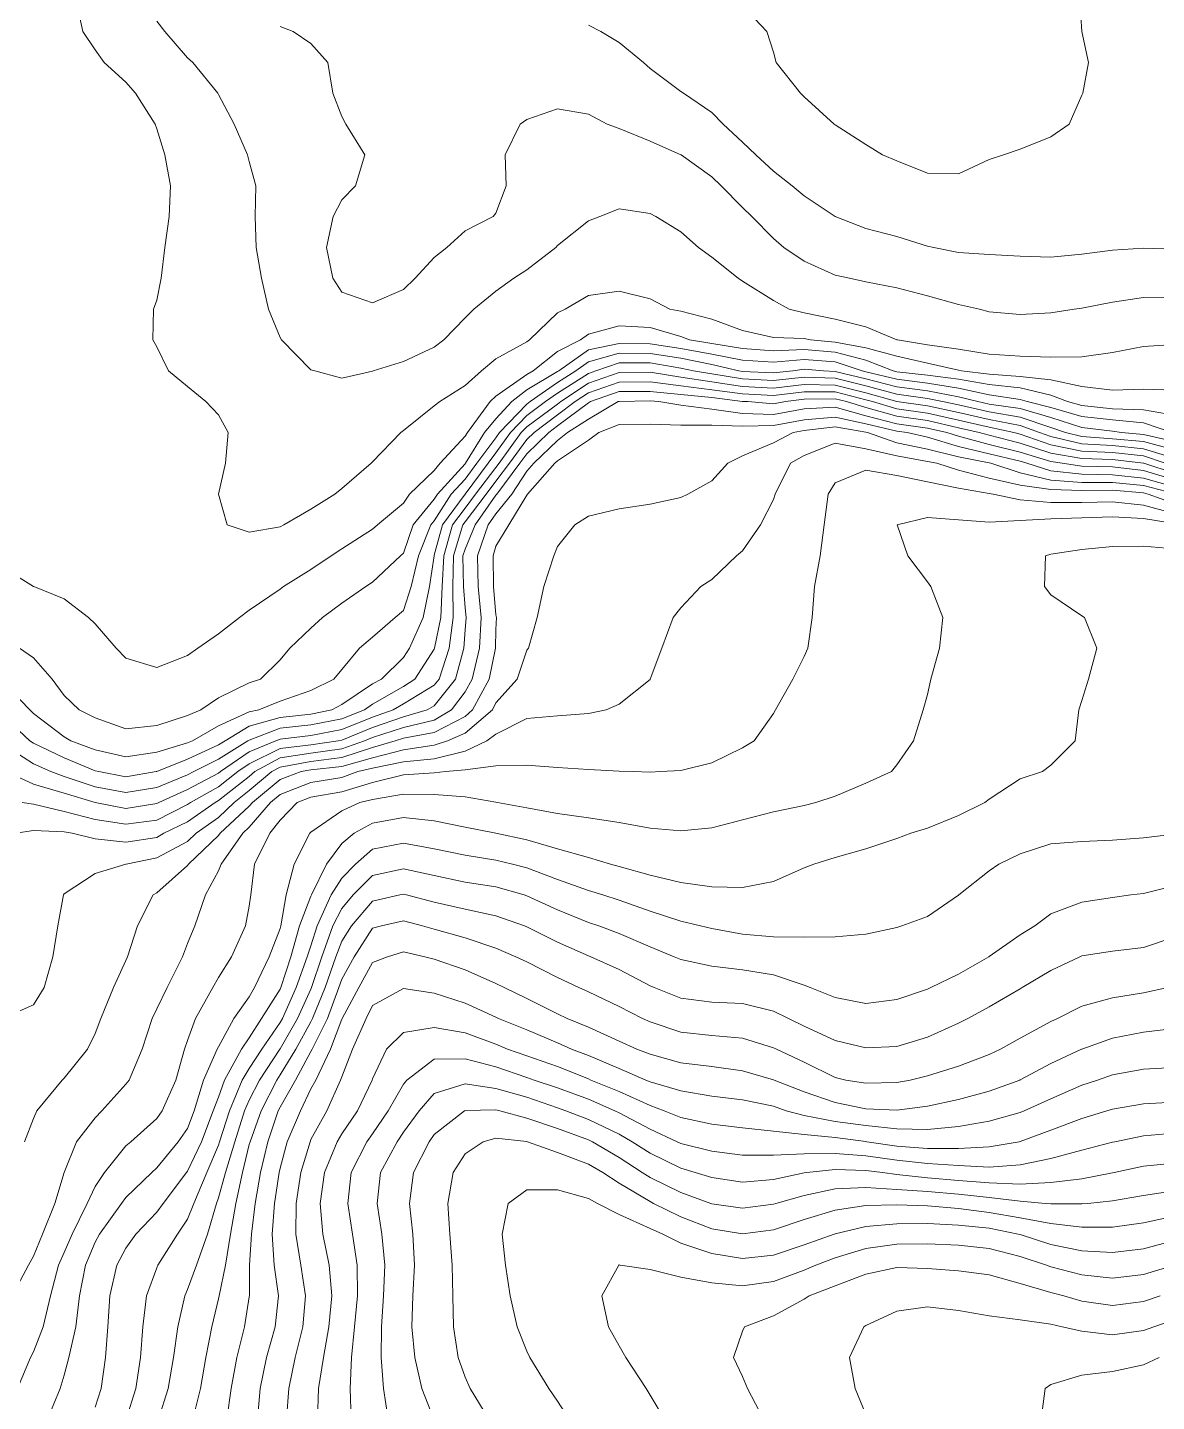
# Model space of a CAD drawing. Header units: centimetres. Extents: x 0 to 642158, y -847 to 649707.
# Drawn here: x 617026.15 to 617044.46, y 620662.04 to 620684.32 of the extents above; entities that cross this region are included whole.
import ezdxf

# ---------------------------------------------------------------- set-up
doc = ezdxf.new("R2010")
doc.units = ezdxf.units.CM
doc.header["$MEASUREMENT"] = 0
doc.layers.add('WAL_topographie 0.5', color=253, linetype='Continuous', lineweight=20)

msp = doc.modelspace()

# ---------------------------------------------------------------- linework, layer by layer
at = {"layer": 'WAL_topographie 0.5'}
for points in [[(617026.942, 620684.75), (617027.052, 620684.25), (617027.25, 620683.957), (617027.396, 620683.75), (617027.75, 620683.431), (617027.907, 620683.25), (617028.223, 620682.75), (617028.25, 620682.672), (617028.382, 620682.25), (617028.472, 620681.75), (617028.449, 620681.25), (617028.382, 620680.75), (617028.319, 620680.25), (617028.25, 620679.896), (617028.195, 620679.75), (617028.187, 620679.25), (617028.25, 620679.14), (617028.441, 620678.75), (617028.75, 620678.496), (617029.043, 620678.25), (617029.25, 620678.037), (617029.407, 620677.75), (617029.367, 620677.25), (617029.253, 620676.75), (617029.392, 620676.25), (617029.75, 620676.133), (617030.25, 620676.218), (617030.313, 620676.25), (617030.75, 620676.504), (617031.139, 620676.75), (617031.25, 620676.841), (617031.725, 620677.25), (617031.75, 620677.274), (617032.208, 620677.75), (617032.25, 620677.783), (617032.75, 620678.183), (617032.838, 620678.25), (617033.25, 620678.512), (617033.515, 620678.75), (617033.75, 620678.943), (617034.25, 620679.22), (617034.297, 620679.25), (617034.75, 620679.688), (617034.873, 620679.75), (617035.25, 620679.97), (617035.75, 620680.043), (617036.25, 620679.916), (617036.568, 620679.75), (617036.75, 620679.716), (617037.25, 620679.589), (617037.75, 620679.406), (617038.25, 620679.29), (617038.75, 620679.274), (617038.851, 620679.25), (617039.25, 620679.213), (617039.75, 620679.123), (617040.25, 620678.986), (617040.75, 620678.873), (617041.25, 620678.763), (617041.3, 620678.75), (617041.75, 620678.694), (617042.25, 620678.66), (617042.75, 620678.602), (617043.25, 620678.494), (617043.75, 620678.434), (617044.25, 620678.45), (617044.75, 620678.434)], [(617037.75, 620684.67), (617038.144, 620684.25), (617038.25, 620683.917), (617038.297, 620683.75), (617038.688, 620683.25), (617038.75, 620683.192), (617039.236, 620682.75), (617039.25, 620682.739), (617039.75, 620682.421), (617040.022, 620682.25), (617040.25, 620682.153), (617040.75, 620681.956), (617041.25, 620681.945), (617041.75, 620682.177)], [(617041.75, 620682.177), (617041.984, 620682.25), (617042.25, 620682.347), (617042.75, 620682.544), (617043.045, 620682.75), (617043.25, 620683.222), (617043.267, 620683.25), (617043.36, 620683.75), (617043.25, 620684.25), (617043.25, 620684.25), (617043.221, 620684.75)], [(617028.25, 620684.421), (617028.379, 620684.25), (617028.75, 620683.828), (617028.833, 620683.75), (617029.24, 620683.25), (617029.25, 620683.23), (617029.506, 620682.75), (617029.721, 620682.25), (617029.75, 620682.145), (617029.854, 620681.75), (617029.845, 620681.25), (617029.86, 620680.75), (617029.946, 620680.25), (617030.062, 620679.75), (617030.25, 620679.29), (617030.272, 620679.25), (617030.75, 620678.768), (617030.813, 620678.75), (617031.25, 620678.631), (617031.75, 620678.747)], [(617035.25, 620684.353), (617035.452, 620684.25), (617035.75, 620684.076), (617036.144, 620683.75), (617036.25, 620683.655), (617036.75, 620683.281), (617036.79, 620683.25), (617037.25, 620682.94), (617037.437, 620682.75), (617037.75, 620682.458), (617037.963, 620682.25), (617038.25, 620681.989), (617038.555, 620681.75), (617038.75, 620681.59), (617039.25, 620681.25), (617039.25, 620681.25), (617039.75, 620681.057), (617040.25, 620680.927), (617040.75, 620680.772), (617040.85, 620680.75), (617041.25, 620680.671), (617041.75, 620680.638), (617042.25, 620680.608), (617042.75, 620680.595), (617043.25, 620680.639), (617043.75, 620680.708), (617044.25, 620680.737), (617044.75, 620680.721)], [(617030.25, 620684.333), (617030.463, 620684.25), (617030.75, 620684.056), (617031.022, 620683.75), (617031.106, 620683.25), (617031.25, 620682.873), (617031.316, 620682.75), (617031.626, 620682.25), (617031.474, 620681.75), (617031.25, 620681.523), (617031.111, 620681.25), (617031.004, 620680.75), (617031.104, 620680.25), (617031.25, 620680.025), (617031.75, 620679.854), (617032.25, 620680.071), (617032.443, 620680.25), (617032.75, 620680.59), (617032.954, 620680.75), (617033.25, 620681.02), (617033.707, 620681.25), (617033.75, 620681.308), (617033.916, 620681.75), (617033.899, 620682.25), (617034.144, 620682.75), (617034.25, 620682.826), (617034.75, 620682.999), (617035.25, 620682.912), (617035.554, 620682.75), (617035.75, 620682.682), (617036.25, 620682.476), (617036.75, 620682.254), (617036.755, 620682.25), (617037.25, 620681.894), (617037.404, 620681.75), (617037.75, 620681.397), (617037.901, 620681.25), (617038.25, 620680.894), (617038.42, 620680.75), (617038.75, 620680.528), (617039.25, 620680.303), (617039.486, 620680.25), (617039.75, 620680.191), (617040.25, 620680.096), (617040.75, 620679.964), (617041.25, 620679.828), (617041.594, 620679.75), (617041.75, 620679.707), (617042.25, 620679.662), (617042.75, 620679.691)], [(617031.75, 620678.747), (617031.758, 620678.75), (617032.25, 620678.902), (617032.75, 620679.134), (617032.903, 620679.25), (617033.25, 620679.609), (617033.392, 620679.75), (617033.75, 620680.043), (617034.042, 620680.25), (617034.25, 620680.388), (617034.72, 620680.75), (617034.75, 620680.781), (617035.25, 620681.183), (617035.433, 620681.25), (617035.75, 620681.377), (617036.25, 620681.301), (617036.343, 620681.25), (617036.75, 620681.004), (617037.035, 620680.75), (617037.25, 620680.591), (617037.679, 620680.25), (617037.75, 620680.205), (617038.25, 620679.889), (617038.504, 620679.75), (617038.75, 620679.691), (617039.25, 620679.59), (617039.75, 620679.465), (617040.25, 620679.255), (617040.262, 620679.25), (617040.75, 620679.171), (617041.25, 620679.102), (617041.75, 620679.021), (617042.25, 620678.987), (617042.75, 620678.97), (617043.25, 620678.976), (617043.75, 620679.049), (617044.25, 620679.144), (617044.75, 620679.175)], [(617042.75, 620679.691), (617043.127, 620679.75), (617043.25, 620679.767), (617043.75, 620679.866), (617044.25, 620679.94), (617044.75, 620679.946)], [(617025.75, 620675.568), (617026.25, 620675.252), (617026.255, 620675.25), (617026.75, 620675.053), (617027.142, 620674.75), (617027.25, 620674.647), (617027.591, 620674.25), (617027.75, 620674.089), (617028.25, 620673.939), (617028.75, 620674.134), (617028.918, 620674.25), (617029.25, 620674.484), (617029.59, 620674.75), (617029.75, 620674.869), (617030.25, 620675.212), (617030.303, 620675.25), (617030.75, 620675.527), (617031.077, 620675.75), (617031.25, 620675.865), (617031.75, 620676.18), (617031.828, 620676.25), (617032.25, 620676.603), (617032.348, 620676.75), (617032.75, 620677.136), (617032.846, 620677.25), (617033.25, 620677.688), (617033.288, 620677.75), (617033.655, 620678.25), (617033.75, 620678.34), (617034.25, 620678.689), (617034.356, 620678.75), (617034.75, 620679.066), (617035.12, 620679.25), (617035.25, 620679.345), (617035.75, 620679.482), (617036.25, 620679.451), (617036.75, 620679.305), (617036.887, 620679.25), (617037.25, 620679.191), (617037.75, 620679.11), (617038.25, 620679.076), (617038.75, 620679.098), (617039.25, 620679.054), (617039.75, 620678.924), (617040.192, 620678.75), (617040.25, 620678.736), (617040.75, 620678.677), (617041.25, 620678.613), (617041.75, 620678.528), (617042.25, 620678.472), (617042.75, 620678.353), (617043.022, 620678.25), (617043.25, 620678.188), (617043.75, 620678.136), (617044.25, 620678.115), (617044.75, 620678.03)], [(617025.75, 620673.71), (617026.191, 620673.25), (617026.25, 620673.194), (617026.75, 620672.813), (617026.858, 620672.75), (617027.25, 620672.604), (617027.75, 620672.49), (617028.25, 620672.565), (617028.75, 620672.715), (617028.83, 620672.75), (617029.25, 620672.995), (617029.75, 620673.218), (617029.907, 620673.25), (617030.25, 620673.392), (617030.75, 620673.564), (617031.122, 620673.75), (617031.25, 620673.909), (617031.538, 620674.25), (617031.75, 620674.43), (617032.117, 620674.75), (617032.25, 620674.863), (617032.378, 620675.25), (617032.492, 620675.75), (617032.693, 620676.25), (617032.75, 620676.32), (617033.026, 620676.75), (617033.25, 620676.994), (617033.441, 620677.25), (617033.75, 620677.666), (617033.81, 620677.75), (617034.25, 620678.211), (617034.304, 620678.25), (617034.75, 620678.562), (617035.046, 620678.75), (617035.25, 620678.895), (617035.75, 620679.036), (617036.25, 620679.033), (617036.75, 620678.953), (617037.25, 620678.851), (617037.691, 620678.75), (617037.75, 620678.74), (617038.25, 620678.718), (617038.565, 620678.75), (617038.75, 620678.775), (617039.065, 620678.75), (617039.25, 620678.74), (617039.75, 620678.622), (617040.25, 620678.493), (617040.75, 620678.427), (617041.25, 620678.329), (617041.567, 620678.25), (617041.75, 620678.21), (617042.25, 620678.137), (617042.75, 620677.994), (617043.25, 620677.829), (617043.75, 620677.769), (617043.895, 620677.75), (617044.25, 620677.72), (617044.75, 620677.604)], [(617026.023, 620674.25), (617026.25, 620674.094), (617026.555, 620673.75), (617026.75, 620673.484), (617026.992, 620673.25), (617027.25, 620673.125), (617027.75, 620672.946), (617028.25, 620672.997), (617028.75, 620673.159), (617028.962, 620673.25), (617029.25, 620673.448), (617029.75, 620673.689), (617029.931, 620673.75), (617030.25, 620674.061), (617030.405, 620674.25), (617030.75, 620674.575), (617030.94, 620674.75), (617031.25, 620674.983), (617031.639, 620675.25), (617031.75, 620675.322), (617032.205, 620675.75), (617032.25, 620675.791), (617032.407, 620676.25), (617032.75, 620676.67), (617032.801, 620676.75), (617033.25, 620677.24), (617033.258, 620677.25), (617033.567, 620677.75), (617033.75, 620677.972), (617034.006, 620678.25), (617034.25, 620678.443), (617034.75, 620678.737), (617034.77, 620678.75), (617035.25, 620679.091), (617035.75, 620679.193), (617036.25, 620679.185), (617036.75, 620679.112), (617037.25, 620679.021), (617037.75, 620678.922), (617038.25, 620678.888), (617038.75, 620678.936), (617039.25, 620678.895), (617039.689, 620678.75), (617039.75, 620678.736), (617040.25, 620678.615), (617040.75, 620678.552), (617041.25, 620678.471), (617041.75, 620678.362), (617042.25, 620678.283), (617042.366, 620678.25), (617042.75, 620678.156), (617043.25, 620678.009), (617043.75, 620677.953), (617044.25, 620677.906), (617044.71, 620677.75)], [(617025.75, 620673.167), (617026.192, 620672.75), (617026.25, 620672.711), (617026.75, 620672.473), (617027.25, 620672.265), (617027.309, 620672.25), (617027.75, 620672.166), (617028.241, 620672.25), (617028.25, 620672.252), (617028.75, 620672.453), (617029.25, 620672.683), (617029.357, 620672.75), (617029.75, 620672.99), (617030.25, 620673.129), (617030.75, 620673.183), (617031.087, 620673.25), (617031.25, 620673.338), (617031.75, 620673.673), (617031.896, 620673.75), (617032.25, 620674.1), (617032.35, 620674.25), (617032.572, 620674.75), (617032.675, 620675.25), (617032.746, 620675.75), (617032.75, 620675.76), (617032.882, 620676.25), (617033.25, 620676.749), (617033.251, 620676.75), (617033.623, 620677.25), (617033.75, 620677.42), (617033.986, 620677.75), (617034.25, 620678.026), (617034.555, 620678.25), (617034.75, 620678.387), (617035.25, 620678.709), (617035.37, 620678.75), (617035.75, 620678.88), (617036.25, 620678.88), (617036.75, 620678.794), (617036.955, 620678.75), (617037.25, 620678.699), (617037.75, 620678.619), (617038.25, 620678.595), (617038.75, 620678.648), (617039.25, 620678.629), (617039.75, 620678.508), (617040.25, 620678.372), (617040.75, 620678.303), (617040.995, 620678.25), (617041.25, 620678.196), (617041.75, 620678.085), (617042.25, 620678), (617042.75, 620677.833), (617042.99, 620677.75), (617043.25, 620677.684), (617043.75, 620677.649), (617044.25, 620677.603), (617044.75, 620677.468)], [(617025.75, 620672.703), (617026.25, 620672.375), (617026.532, 620672.25), (617026.75, 620672.172), (617027.25, 620672.006), (617027.75, 620671.91), (617028.25, 620671.992), (617028.75, 620672.197), (617028.851, 620672.25), (617029.25, 620672.452), (617029.728, 620672.75), (617029.75, 620672.763), (617030.25, 620672.953), (617030.75, 620673.01), (617031.25, 620673.109), (617031.621, 620673.25), (617031.75, 620673.343), (617032.25, 620673.63), (617032.437, 620673.75), (617032.75, 620674.238), (617032.754, 620674.25), (617032.855, 620674.75), (617032.88, 620675.25), (617032.904, 620675.75), (617033.047, 620676.25), (617033.25, 620676.525), (617033.42, 620676.75), (617033.75, 620677.182), (617033.802, 620677.25), (617034.162, 620677.75), (617034.25, 620677.842), (617034.75, 620678.211), (617034.801, 620678.25), (617035.25, 620678.552), (617035.75, 620678.724), (617036.25, 620678.727), (617036.75, 620678.648), (617037.25, 620678.572), (617037.75, 620678.498), (617038.25, 620678.471), (617038.75, 620678.528), (617039.25, 620678.519), (617039.75, 620678.395), (617040.25, 620678.25), (617040.251, 620678.25), (617040.75, 620678.181), (617041.25, 620678.073), (617041.75, 620677.961), (617042.25, 620677.864), (617042.566, 620677.75), (617042.75, 620677.684), (617043.25, 620677.565), (617043.75, 620677.537), (617044.25, 620677.486), (617044.75, 620677.331)], [(617025.806, 620672.25), (617026.25, 620672.049), (617026.75, 620671.901), (617027.25, 620671.75), (617027.25, 620671.75), (617027.75, 620671.655), (617028.25, 620671.733), (617028.284, 620671.75), (617028.75, 620671.959), (617029.25, 620672.223), (617029.285, 620672.25), (617029.75, 620672.569), (617030.179, 620672.75), (617030.25, 620672.777), (617030.75, 620672.836), (617031.25, 620672.935), (617031.75, 620673.132), (617032.086, 620673.25), (617032.25, 620673.349), (617032.75, 620673.653), (617032.827, 620673.75), (617032.991, 620674.25), (617033.059, 620674.75), (617033.053, 620675.25), (617033.06, 620675.75), (617033.212, 620676.25), (617033.25, 620676.302), (617033.59, 620676.75), (617033.75, 620676.96), (617033.97, 620677.25), (617034.25, 620677.634), (617034.37, 620677.75), (617034.75, 620678.034), (617035.034, 620678.25), (617035.25, 620678.395), (617035.75, 620678.568), (617036.25, 620678.572), (617036.75, 620678.507), (617037.25, 620678.444), (617037.75, 620678.376), (617038.25, 620678.348), (617038.75, 620678.408), (617039.25, 620678.408), (617039.75, 620678.281), (617039.858, 620678.25), (617040.25, 620678.131), (617040.75, 620678.061), (617041.25, 620677.951), (617041.75, 620677.836), (617042.152, 620677.75), (617042.25, 620677.725), (617042.75, 620677.549), (617043.25, 620677.446), (617043.75, 620677.424), (617044.25, 620677.369), (617044.606, 620677.25)], [(617026.069, 620671.75), (617026.25, 620671.721), (617026.75, 620671.604), (617027.25, 620671.473), (617027.75, 620671.4), (617028.25, 620671.465), (617028.75, 620671.716), (617028.798, 620671.75), (617029.25, 620672.002), (617029.564, 620672.25), (617029.75, 620672.377), (617030.25, 620672.623), (617030.75, 620672.683), (617031.19, 620672.75), (617031.25, 620672.762), (617031.75, 620672.968), (617032.25, 620673.138), (617032.634, 620673.25), (617032.75, 620673.316), (617033.097, 620673.75), (617033.228, 620674.25), (617033.25, 620674.551), (617033.265, 620674.75), (617033.25, 620674.904), (617033.226, 620675.25), (617033.216, 620675.75), (617033.25, 620675.86), (617033.413, 620676.25), (617033.75, 620676.733), (617033.764, 620676.75), (617034.138, 620677.25), (617034.25, 620677.404), (617034.607, 620677.75), (617034.75, 620677.856), (617035.25, 620678.231), (617035.283, 620678.25), (617035.75, 620678.412), (617036.25, 620678.416), (617036.75, 620678.366), (617037.25, 620678.317), (617037.75, 620678.255), (617037.833, 620678.25), (617038.25, 620678.215), (617038.445, 620678.25), (617038.75, 620678.288), (617039.25, 620678.298), (617039.436, 620678.25), (617039.75, 620678.154), (617040.25, 620678.012), (617040.75, 620677.942), (617041.25, 620677.828), (617041.588, 620677.75), (617041.75, 620677.704), (617042.25, 620677.578), (617042.75, 620677.413), (617043.25, 620677.328), (617043.75, 620677.312), (617044.25, 620677.252), (617044.256, 620677.25), (617044.75, 620677.093)], [(617025.962, 620671.25), (617026.25, 620671.295), (617026.75, 620671.272), (617026.876, 620671.25), (617027.25, 620671.16), (617027.75, 620671.105), (617028.25, 620671.185), (617028.365, 620671.25), (617028.75, 620671.434), (617029.195, 620671.75), (617029.25, 620671.78), (617029.75, 620672.172), (617029.842, 620672.25), (617030.25, 620672.473), (617030.75, 620672.549), (617031.25, 620672.618), (617031.618, 620672.75), (617031.75, 620672.804), (617032.25, 620672.965), (617032.75, 620673.087), (617033.032, 620673.25), (617033.25, 620673.545), (617033.367, 620673.75), (617033.485, 620674.25), (617033.509, 620674.75), (617033.464, 620675.25), (617033.449, 620675.75), (617033.625, 620676.25), (617033.75, 620676.429), (617034.009, 620676.75), (617034.25, 620677.123), (617034.363, 620677.25), (617034.75, 620677.619), (617034.913, 620677.75), (617035.25, 620677.968), (617035.734, 620678.25), (617035.75, 620678.255), (617036.25, 620678.261), (617036.39, 620678.25), (617036.75, 620678.193), (617037.25, 620678.128), (617037.75, 620678.056), (617038.25, 620678.04), (617038.75, 620678.131), (617039.25, 620678.16), (617039.75, 620678.021), (617040.25, 620677.893), (617040.75, 620677.822), (617041.064, 620677.75), (617041.25, 620677.69), (617041.75, 620677.555), (617042.25, 620677.431), (617042.75, 620677.278), (617042.936, 620677.25), (617043.25, 620677.204), (617043.75, 620677.193), (617044.25, 620677.132), (617044.75, 620676.981)], [(617025.75, 620668.25), (617026.25, 620668.469), (617026.422, 620668.75), (617026.564, 620669.25), (617026.646, 620669.75), (617026.735, 620670.25), (617026.75, 620670.267), (617027.25, 620670.6), (617027.75, 620670.749), (617027.752, 620670.75), (617028.25, 620670.853), (617028.75, 620671.118), (617028.886, 620671.25), (617029.25, 620671.509), (617029.505, 620671.75), (617029.75, 620671.942), (617030.116, 620672.25), (617030.25, 620672.324), (617030.75, 620672.416), (617031.25, 620672.477), (617031.75, 620672.64), (617032.117, 620672.75), (617032.25, 620672.792), (617032.75, 620672.885), (617033.25, 620673.146), (617033.372, 620673.25), (617033.638, 620673.75), (617033.744, 620674.25), (617033.75, 620674.556), (617033.758, 620674.75), (617033.75, 620674.794), (617033.712, 620675.25), (617033.704, 620675.75), (617033.75, 620675.904), (617033.962, 620676.25), (617034.25, 620676.734), (617034.263, 620676.75), (617034.705, 620677.25), (617034.75, 620677.293), (617035.25, 620677.625), (617035.419, 620677.75), (617035.75, 620677.88), (617036.25, 620677.884), (617036.75, 620677.869), (617037.25, 620677.871), (617037.75, 620677.854), (617038.25, 620677.865), (617038.75, 620677.957), (617039.25, 620678.001), (617039.75, 620677.889), (617040.25, 620677.774), (617040.421, 620677.75), (617040.75, 620677.673), (617041.25, 620677.522), (617041.75, 620677.405), (617042.25, 620677.284), (617042.362, 620677.25), (617042.75, 620677.129), (617043.25, 620677.073), (617043.75, 620677.066), (617044.25, 620677.011), (617044.75, 620676.87)], [(617026.107, 620666.25), (617026.25, 620666.627), (617026.304, 620666.75), (617026.718, 620667.25), (617026.75, 620667.281), (617027.125, 620667.75), (617027.25, 620668.005), (617027.34, 620668.25), (617027.546, 620668.75), (617027.75, 620669.19), (617027.777, 620669.25), (617027.938, 620669.75), (617028.19, 620670.25), (617028.25, 620670.285), (617028.75, 620670.726), (617028.766, 620670.75), (617029.25, 620671.215), (617029.276, 620671.25), (617029.75, 620671.692), (617029.8, 620671.75), (617030.25, 620672.125), (617030.589, 620672.25), (617030.75, 620672.282), (617031.25, 620672.335), (617031.75, 620672.474), (617032.25, 620672.604), (617032.75, 620672.677), (617032.964, 620672.75), (617033.25, 620672.872), (617033.694, 620673.25), (617033.75, 620673.365), (617034.092, 620673.75), (617034.25, 620674.222), (617034.276, 620674.25), (617034.42, 620674.75), (617034.525, 620675.25), (617034.689, 620675.75), (617034.75, 620675.903), (617035.031, 620676.25), (617035.25, 620676.393), (617035.75, 620676.511), (617036.25, 620676.588), (617036.75, 620676.694), (617036.865, 620676.75), (617037.25, 620676.964), (617037.51, 620677.25), (617037.75, 620677.372), (617038.25, 620677.58), (617038.57, 620677.75), (617038.75, 620677.783), (617039.25, 620677.842), (617039.75, 620677.756), (617039.777, 620677.75), (617040.25, 620677.582), (617040.75, 620677.477), (617041.25, 620677.354), (617041.75, 620677.256), (617041.774, 620677.25), (617042.25, 620677.096), (617042.75, 620676.977), (617043.25, 620676.941), (617043.75, 620676.94), (617044.25, 620676.891), (617044.75, 620676.758)], [(617025.907, 620663.75), (617026.167, 620664.25), (617026.25, 620664.391), (617026.397, 620664.75), (617026.596, 620665.25), (617026.75, 620665.75), (617026.75, 620665.75), (617026.947, 620666.25), (617027.25, 620666.637), (617027.358, 620666.75), (617027.75, 620667.184), (617027.801, 620667.25), (617028.014, 620667.75), (617028.176, 620668.25), (617028.25, 620668.402), (617028.416, 620668.75), (617028.665, 620669.25), (617028.75, 620669.462), (617028.865, 620669.75), (617029.04, 620670.25), (617029.25, 620670.64), (617029.292, 620670.75), (617029.643, 620671.25), (617029.75, 620671.35), (617030.094, 620671.75), (617030.25, 620671.88), (617030.75, 620672.073), (617031.25, 620672.157), (617031.512, 620672.25), (617031.75, 620672.309), (617032.25, 620672.411), (617032.75, 620672.458), (617033.25, 620672.582), (617033.603, 620672.75), (617033.75, 620672.859), (617034.25, 620673.11), (617034.75, 620673.154), (617035.25, 620673.195), (617035.538, 620673.25), (617035.75, 620673.344), (617036.25, 620673.746), (617036.253, 620673.75), (617036.442, 620674.25), (617036.626, 620674.75), (617036.75, 620674.907), (617037.075, 620675.25), (617037.25, 620675.366), (617037.654, 620675.75), (617037.75, 620675.832), (617038.042, 620676.25), (617038.25, 620676.664), (617038.28, 620676.75), (617038.525, 620677.25), (617038.75, 620677.378), (617039.25, 620677.576), (617039.75, 620677.486), (617040.25, 620677.372), (617040.75, 620677.282), (617040.899, 620677.25), (617041.25, 620677.138), (617041.75, 620677.01), (617042.25, 620676.897), (617042.75, 620676.824), (617043.25, 620676.81), (617043.75, 620676.813), (617044.25, 620676.771), (617044.33, 620676.75), (617044.75, 620676.599)], [(617025.989, 620662.25), (617026.204, 620662.75), (617026.25, 620662.842), (617026.405, 620663.25), (617026.526, 620663.75), (617026.658, 620664.25), (617026.75, 620664.453), (617026.876, 620664.75), (617027.121, 620665.25), (617027.25, 620665.522), (617027.404, 620665.75), (617027.75, 620666.182), (617027.827, 620666.25), (617028.25, 620666.626), (617028.336, 620666.75), (617028.557, 620667.25), (617028.701, 620667.75), (617028.75, 620667.89), (617028.88, 620668.25), (617029.16, 620668.75), (617029.25, 620668.91), (617029.462, 620669.25), (617029.688, 620669.75), (617029.75, 620670.069), (617029.777, 620670.25), (617029.836, 620670.75), (617030.085, 620671.25), (617030.25, 620671.463), (617030.528, 620671.75), (617030.75, 620671.838), (617031.25, 620671.923), (617031.75, 620672.074), (617032.25, 620672.198), (617032.75, 620672.23), (617032.93, 620672.25), (617033.25, 620672.28), (617033.75, 620672.345), (617034.25, 620672.355), (617034.75, 620672.317), (617035.25, 620672.283), (617035.75, 620672.256), (617035.977, 620672.25), (617036.25, 620672.243), (617036.417, 620672.25), (617036.75, 620672.267), (617037.25, 620672.395), (617037.75, 620672.637), (617037.94, 620672.75), (617038.25, 620673.194), (617038.285, 620673.25), (617038.564, 620673.75), (617038.75, 620674.117), (617038.806, 620674.25), (617038.878, 620674.75), (617038.916, 620675.25), (617039.011, 620675.75), (617039.073, 620676.25), (617039.139, 620676.75), (617039.25, 620676.933), (617039.75, 620677.141), (617040.25, 620677.053), (617040.75, 620676.949), (617041.25, 620676.846), (617041.75, 620676.759), (617041.812, 620676.75), (617042.25, 620676.66), (617042.75, 620676.615), (617043.25, 620676.615), (617043.75, 620676.626), (617044.25, 620676.571), (617044.75, 620676.436)], [(617026.479, 620661.75), (617026.684, 620662.25), (617026.75, 620662.466), (617026.825, 620662.75), (617026.936, 620663.25), (617026.994, 620663.75), (617027.093, 620664.25), (617027.25, 620664.618), (617027.322, 620664.75), (617027.678, 620665.25), (617027.75, 620665.347), (617028.167, 620665.75), (617028.25, 620665.825), (617028.596, 620666.25), (617028.75, 620666.466), (617028.855, 620666.75), (617029.008, 620667.25), (617029.23, 620667.75), (617029.25, 620667.79), (617029.502, 620668.25), (617029.75, 620668.6), (617029.834, 620668.75), (617030.075, 620669.25), (617030.25, 620669.706), (617030.26, 620669.75), (617030.349, 620670.25), (617030.476, 620670.75), (617030.731, 620671.25), (617030.75, 620671.269), (617031.25, 620671.617), (617031.544, 620671.75), (617031.75, 620671.8), (617032.25, 620671.884), (617032.75, 620671.877), (617033.25, 620671.84), (617033.75, 620671.755), (617033.776, 620671.75), (617034.25, 620671.663), (617034.75, 620671.57), (617035.25, 620671.499), (617035.75, 620671.427), (617036.25, 620671.334), (617036.75, 620671.288), (617037.25, 620671.338), (617037.75, 620671.471), (617038.25, 620671.6), (617038.75, 620671.703), (617038.937, 620671.75), (617039.25, 620671.851), (617039.75, 620672.062), (617040.166, 620672.25), (617040.25, 620672.363), (617040.525, 620672.75), (617040.679, 620673.25), (617040.75, 620673.5), (617040.803, 620673.75), (617040.946, 620674.25), (617040.997, 620674.75), (617040.802, 620675.25), (617040.75, 620675.329), (617040.429, 620675.75), (617040.259, 620676.25), (617040.75, 620676.369), (617041.25, 620676.332), (617041.75, 620676.295), (617042.25, 620676.322), (617042.75, 620676.351), (617043.25, 620676.367), (617043.75, 620676.38), (617044.25, 620676.353), (617044.75, 620676.273)], [(617027.25, 620661.946), (617027.346, 620662.25), (617027.418, 620662.75), (617027.457, 620663.25), (617027.488, 620663.75), (617027.604, 620664.25), (617027.75, 620664.524), (617027.908, 620664.75), (617028.25, 620665.107), (617028.351, 620665.25), (617028.731, 620665.75), (617028.75, 620665.773), (617028.973, 620666.25), (617029.165, 620666.75), (617029.25, 620666.969), (617029.35, 620667.25), (617029.625, 620667.75), (617029.75, 620667.933), (617029.949, 620668.25), (617030.25, 620668.721), (617030.263, 620668.75), (617030.423, 620669.25), (617030.567, 620669.75), (617030.75, 620670.233), (617030.757, 620670.25), (617031.002, 620670.75), (617031.25, 620671.083), (617031.453, 620671.25), (617031.75, 620671.416), (617032.25, 620671.509), (617032.75, 620671.452), (617033.25, 620671.349), (617033.75, 620671.25), (617033.75, 620671.25), (617034.25, 620671.145), (617034.75, 620671), (617035.25, 620670.856), (617035.609, 620670.75), (617035.75, 620670.711), (617036.25, 620670.571), (617036.75, 620670.45), (617037.25, 620670.384), (617037.75, 620670.371), (617038.25, 620670.468), (617038.75, 620670.689), (617038.906, 620670.75), (617039.25, 620670.859), (617039.75, 620671.001), (617040.25, 620671.167), (617040.48, 620671.25), (617040.75, 620671.335), (617041.25, 620671.538), (617041.68, 620671.75), (617041.75, 620671.803), (617042.25, 620672.134), (617042.617, 620672.25), (617042.75, 620672.356), (617043.144, 620672.75), (617043.203, 620673.25), (617043.25, 620673.403), (617043.36, 620673.75), (617043.497, 620674.25), (617043.297, 620674.75), (617043.25, 620674.777), (617042.75, 620675.12), (617042.646, 620675.25), (617042.664, 620675.75), (617042.75, 620675.777), (617043.25, 620675.855), (617043.75, 620675.9), (617044.25, 620675.908), (617044.75, 620675.866)], [(617027.755, 620661.75), (617027.909, 620662.25), (617027.984, 620662.75), (617028.024, 620663.25), (617028.082, 620663.75), (617028.25, 620664.203), (617028.269, 620664.25), (617028.587, 620664.75), (617028.75, 620664.996), (617028.849, 620665.25), (617029.06, 620665.75), (617029.25, 620666.191), (617029.269, 620666.25), (617029.428, 620666.75), (617029.637, 620667.25), (617029.75, 620667.434), (617029.951, 620667.75), (617030.25, 620668.181), (617030.289, 620668.25), (617030.513, 620668.75), (617030.69, 620669.25), (617030.75, 620669.428), (617030.852, 620669.75), (617031.076, 620670.25), (617031.25, 620670.524), (617031.473, 620670.75), (617031.75, 620670.992), (617032.25, 620671.09), (617032.75, 620670.999), (617033.25, 620670.894), (617033.75, 620670.814), (617034.017, 620670.75), (617034.25, 620670.692), (617034.75, 620670.502), (617035.25, 620670.323), (617035.482, 620670.25), (617035.75, 620670.164), (617036.25, 620669.989), (617036.75, 620669.824), (617037.067, 620669.75), (617037.25, 620669.706), (617037.75, 620669.617), (617038.25, 620669.569), (617038.75, 620669.566), (617039.25, 620669.571), (617039.75, 620669.613), (617040.25, 620669.725), (617040.333, 620669.75), (617040.75, 620669.904), (617041.25, 620670.245), (617041.255, 620670.25), (617041.75, 620670.64), (617041.905, 620670.75), (617042.25, 620670.918), (617042.75, 620671.08), (617043.25, 620671.116), (617043.75, 620671.138), (617044.25, 620671.179), (617044.75, 620671.238)], [(617028.28, 620661.75), (617028.436, 620662.25), (617028.523, 620662.75), (617028.592, 620663.25), (617028.705, 620663.75), (617028.75, 620663.851), (617028.893, 620664.25), (617029.072, 620664.75), (617029.218, 620665.25), (617029.25, 620665.337), (617029.363, 620665.75), (617029.515, 620666.25), (617029.673, 620666.75), (617029.75, 620666.921), (617029.918, 620667.25), (617030.247, 620667.75), (617030.25, 620667.754), (617030.534, 620668.25), (617030.75, 620668.724), (617030.761, 620668.75), (617030.926, 620669.25), (617031.104, 620669.75), (617031.25, 620670.03), (617031.437, 620670.25), (617031.75, 620670.567), (617032.25, 620670.674), (617032.75, 620670.564), (617033.25, 620670.46), (617033.75, 620670.38), (617034.208, 620670.25), (617034.25, 620670.236), (617034.75, 620670.007), (617035.25, 620669.805), (617035.417, 620669.75), (617035.75, 620669.628), (617036.25, 620669.407), (617036.64, 620669.25), (617036.75, 620669.203), (617037.25, 620669.095), (617037.75, 620669.037), (617038.25, 620668.955), (617038.75, 620668.787), (617038.845, 620668.75), (617039.25, 620668.587), (617039.75, 620668.492), (617040.25, 620668.553), (617040.75, 620668.724), (617040.806, 620668.75), (617041.25, 620668.966), (617041.746, 620669.25), (617041.75, 620669.253), (617042.25, 620669.604), (617042.489, 620669.75), (617042.75, 620669.942), (617043.25, 620670.136), (617043.75, 620670.21), (617044.048, 620670.25), (617044.25, 620670.276), (617044.75, 620670.396)], [(617028.834, 620661.75), (617028.957, 620662.25), (617029.048, 620662.75), (617029.145, 620663.25), (617029.25, 620663.7), (617029.26, 620663.75), (617029.363, 620664.25), (617029.448, 620664.75), (617029.534, 620665.25), (617029.638, 620665.75), (617029.75, 620666.203), (617029.762, 620666.25), (617029.941, 620666.75), (617030.195, 620667.25), (617030.25, 620667.334), (617030.507, 620667.75), (617030.75, 620668.194), (617030.778, 620668.25), (617030.982, 620668.75), (617031.153, 620669.25), (617031.25, 620669.503), (617031.406, 620669.75), (617031.75, 620670.148), (617032.194, 620670.25), (617032.25, 620670.262), (617032.301, 620670.25), (617032.75, 620670.136), (617033.25, 620670.02), (617033.75, 620669.914), (617034.211, 620669.75), (617034.25, 620669.734), (617034.75, 620669.484), (617035.25, 620669.265), (617035.287, 620669.25), (617035.75, 620669.042), (617036.25, 620668.779), (617036.316, 620668.75), (617036.75, 620668.577), (617037.25, 620668.512), (617037.75, 620668.49), (617038.25, 620668.368), (617038.493, 620668.25), (617038.75, 620668.123), (617039.25, 620667.893), (617039.75, 620667.774), (617040.25, 620667.794), (617040.75, 620667.946), (617041.25, 620668.173), (617041.402, 620668.25), (617041.75, 620668.437), (617042.25, 620668.729), (617042.285, 620668.75), (617042.75, 620669.027), (617043.219, 620669.25), (617043.25, 620669.264), (617043.75, 620669.337), (617044.25, 620669.397), (617044.75, 620669.568)], [(617029.384, 620661.75), (617029.455, 620662.25), (617029.547, 620662.75), (617029.675, 620663.25), (617029.75, 620663.733), (617029.752, 620663.75), (617029.756, 620664.25), (617029.785, 620664.75), (617029.846, 620665.25), (617029.93, 620665.75), (617030.052, 620666.25), (617030.221, 620666.75), (617030.25, 620666.808), (617030.499, 620667.25), (617030.75, 620667.712), (617030.77, 620667.75), (617031.016, 620668.25), (617031.203, 620668.75), (617031.25, 620668.886), (617031.451, 620669.25), (617031.75, 620669.71), (617031.896, 620669.75), (617032.25, 620669.829), (617032.558, 620669.75), (617032.75, 620669.696), (617033.25, 620669.554), (617033.75, 620669.39), (617034.073, 620669.25), (617034.25, 620669.165), (617034.75, 620668.91), (617035.095, 620668.75), (617035.25, 620668.678), (617035.75, 620668.441), (617036.126, 620668.25), (617036.25, 620668.193), (617036.75, 620668.025), (617037.25, 620667.971), (617037.75, 620667.929), (617038.25, 620667.774), (617038.298, 620667.75), (617038.75, 620667.538), (617039.25, 620667.291), (617039.424, 620667.25), (617039.75, 620667.197), (617040.25, 620667.211), (617040.471, 620667.25), (617040.75, 620667.315), (617041.25, 620667.475), (617041.75, 620667.666), (617041.931, 620667.75), (617042.25, 620667.926), (617042.75, 620668.199), (617042.86, 620668.25), (617043.25, 620668.449), (617043.75, 620668.584), (617044.25, 620668.665), (617044.646, 620668.75)], [(617029.885, 620661.75), (617029.927, 620662.25), (617030.027, 620662.75), (617030.171, 620663.25), (617030.222, 620663.75), (617030.153, 620664.25), (617030.122, 620664.75), (617030.16, 620665.25), (617030.234, 620665.75), (617030.25, 620665.82), (617030.367, 620666.25), (617030.579, 620666.75), (617030.75, 620667.105), (617030.827, 620667.25), (617031.067, 620667.75), (617031.25, 620668.236), (617031.257, 620668.25), (617031.529, 620668.75), (617031.75, 620669.154), (617031.993, 620669.25), (617032.25, 620669.331), (617032.598, 620669.25), (617032.75, 620669.212), (617033.25, 620669.039), (617033.75, 620668.816), (617033.882, 620668.75), (617034.25, 620668.573), (617034.75, 620668.324), (617034.903, 620668.25), (617035.25, 620668.108), (617035.75, 620667.881), (617036.036, 620667.75), (617036.25, 620667.668), (617036.75, 620667.53), (617037.25, 620667.467), (617037.75, 620667.401), (617038.25, 620667.255), (617038.26, 620667.25), (617038.75, 620667.057), (617039.25, 620666.883), (617039.75, 620666.784), (617040.25, 620666.759), (617040.75, 620666.824), (617041.25, 620666.935), (617041.75, 620667.069), (617042.245, 620667.25), (617042.25, 620667.252), (617042.75, 620667.517), (617043.247, 620667.75), (617043.25, 620667.752), (617043.75, 620667.927), (617044.25, 620668.023), (617044.75, 620668.086)], [(617030.355, 620661.75), (617030.391, 620662.25), (617030.495, 620662.75), (617030.62, 620663.25), (617030.663, 620663.75), (617030.586, 620664.25), (617030.504, 620664.75), (617030.51, 620665.25), (617030.584, 620665.75), (617030.735, 620666.25), (617030.75, 620666.285), (617031.006, 620666.75), (617031.232, 620667.25), (617031.25, 620667.302), (617031.426, 620667.75), (617031.644, 620668.25), (617031.75, 620668.46), (617032.25, 620668.732), (617032.75, 620668.656), (617033.25, 620668.498), (617033.75, 620668.271), (617033.792, 620668.25), (617034.25, 620668.061), (617034.75, 620667.853), (617034.977, 620667.75), (617035.25, 620667.646), (617035.75, 620667.438), (617036.179, 620667.25), (617036.25, 620667.221), (617036.75, 620667.072), (617037.25, 620666.989), (617037.75, 620666.927), (617038.25, 620666.824), (617038.456, 620666.75), (617038.75, 620666.674), (617039.25, 620666.577), (617039.75, 620666.512), (617040.25, 620666.457), (617040.75, 620666.448), (617041.25, 620666.495), (617041.75, 620666.58), (617042.25, 620666.725), (617042.315, 620666.75), (617042.75, 620666.945), (617043.25, 620667.167), (617043.504, 620667.25), (617043.75, 620667.335), (617044.25, 620667.424), (617044.75, 620667.451)], [(617030.859, 620661.75), (617030.875, 620662.25), (617030.953, 620662.75), (617031.042, 620663.25), (617031.087, 620663.75), (617031.044, 620664.25), (617030.942, 620664.75), (617030.9, 620665.25), (617030.969, 620665.75), (617031.176, 620666.25), (617031.25, 620666.377), (617031.505, 620666.75), (617031.744, 620667.25), (617031.75, 620667.271), (617031.977, 620667.75), (617032.25, 620668.019), (617032.75, 620668.104), (617033.25, 620668.016), (617033.75, 620667.829), (617033.938, 620667.75), (617034.25, 620667.644), (617034.75, 620667.469), (617035.25, 620667.268), (617035.29, 620667.25), (617035.75, 620667.062), (617036.25, 620666.834), (617036.476, 620666.75), (617036.75, 620666.64), (617037.25, 620666.533), (617037.75, 620666.476), (617038.25, 620666.423), (617038.75, 620666.365), (617039.25, 620666.318), (617039.75, 620666.253), (617039.768, 620666.25), (617040.25, 620666.179), (617040.75, 620666.141), (617041.25, 620666.14), (617041.75, 620666.164), (617042.238, 620666.25), (617042.25, 620666.253), (617042.75, 620666.434), (617043.25, 620666.626), (617043.659, 620666.75), (617043.75, 620666.779), (617044.25, 620666.866), (617044.75, 620666.891)], [(617031.404, 620661.75), (617031.385, 620662.25), (617031.41, 620662.75), (617031.459, 620663.25), (617031.504, 620663.75), (617031.499, 620664.25), (617031.422, 620664.75), (617031.346, 620665.25), (617031.4, 620665.75), (617031.659, 620666.25), (617031.75, 620666.379), (617032.003, 620666.75), (617032.25, 620667.184), (617032.305, 620667.25), (617032.75, 620667.586), (617033.25, 620667.592), (617033.75, 620667.462), (617034.25, 620667.293), (617034.368, 620667.25), (617034.75, 620667.122), (617035.25, 620666.937), (617035.677, 620666.75), (617035.75, 620666.716), (617036.25, 620666.451), (617036.691, 620666.25), (617036.75, 620666.222), (617037.25, 620666.094), (617037.75, 620666.031), (617038.25, 620666.03), (617038.75, 620666.055), (617039.25, 620666.059), (617039.75, 620666.019), (617040.25, 620665.95), (617040.75, 620665.897), (617041.25, 620665.863), (617041.75, 620665.839), (617042.25, 620665.874), (617042.75, 620665.978), (617043.25, 620666.112), (617043.75, 620666.243), (617043.787, 620666.25), (617044.25, 620666.346), (617044.75, 620666.388)], [(617032.005, 620661.75), (617031.926, 620662.25), (617031.889, 620662.75), (617031.892, 620663.25), (617031.929, 620663.75), (617031.947, 620664.25), (617031.9, 620664.75), (617031.826, 620665.25), (617031.88, 620665.75), (617032.146, 620666.25), (617032.25, 620666.403), (617032.503, 620666.75), (617032.75, 620667.033), (617033.25, 620667.19), (617033.75, 620667.112), (617034.25, 620666.97), (617034.75, 620666.8), (617034.882, 620666.75), (617035.25, 620666.609), (617035.75, 620666.371), (617035.962, 620666.25), (617036.25, 620666.062), (617036.75, 620665.818), (617036.981, 620665.75), (617037.25, 620665.667), (617037.75, 620665.595), (617038.25, 620665.636), (617038.75, 620665.743), (617038.794, 620665.75), (617039.25, 620665.8), (617039.75, 620665.785), (617040.02, 620665.75), (617040.25, 620665.719), (617040.75, 620665.662), (617041.25, 620665.62), (617041.75, 620665.58), (617042.25, 620665.563), (617042.75, 620665.586), (617043.25, 620665.649), (617043.75, 620665.745), (617043.776, 620665.75), (617044.25, 620665.851), (617044.75, 620665.901)], [(617032.744, 620661.75), (617032.551, 620662.25), (617032.436, 620662.75), (617032.389, 620663.25), (617032.405, 620663.75), (617032.428, 620664.25), (617032.4, 620664.75), (617032.35, 620665.25), (617032.413, 620665.75), (617032.665, 620666.25), (617032.75, 620666.366), (617033.242, 620666.75), (617033.25, 620666.754), (617033.75, 620666.766), (617033.814, 620666.75), (617034.25, 620666.632), (617034.75, 620666.463), (617035.25, 620666.281), (617035.314, 620666.25), (617035.75, 620665.995), (617036.124, 620665.75), (617036.25, 620665.668), (617036.75, 620665.425), (617037.235, 620665.25), (617037.25, 620665.244), (617037.75, 620665.171), (617038.25, 620665.238), (617038.288, 620665.25), (617038.75, 620665.379), (617039.25, 620665.483), (617039.75, 620665.506), (617040.25, 620665.475), (617040.75, 620665.44), (617041.25, 620665.401), (617041.75, 620665.345), (617042.25, 620665.286), (617042.665, 620665.25), (617042.75, 620665.242), (617043.25, 620665.241), (617043.352, 620665.25), (617043.75, 620665.292), (617044.25, 620665.379), (617044.75, 620665.454)], [(617033.633, 620661.75), (617033.332, 620662.25), (617033.25, 620662.431), (617033.14, 620662.75), (617033.063, 620663.25), (617033.053, 620663.75), (617033.04, 620664.25), (617033, 620664.75), (617032.971, 620665.25), (617033.057, 620665.75), (617033.25, 620666.055), (617033.541, 620666.25), (617033.75, 620666.307), (617034.25, 620666.253), (617034.26, 620666.25), (617034.75, 620666.074), (617035.25, 620665.885), (617035.485, 620665.75), (617035.75, 620665.575), (617036.25, 620665.278), (617036.307, 620665.25), (617036.75, 620665.029), (617037.25, 620664.839), (617037.75, 620664.758), (617038.25, 620664.822), (617038.75, 620664.986), (617039.25, 620665.138), (617039.75, 620665.213), (617040.25, 620665.226), (617040.75, 620665.209), (617041.25, 620665.166), (617041.75, 620665.099), (617042.25, 620665.014), (617042.75, 620664.921), (617043.25, 620664.862), (617043.75, 620664.863), (617044.25, 620664.932), (617044.75, 620665.044)], [(617034.94, 620661.75), (617034.75, 620662.04), (617034.606, 620662.25), (617034.298, 620662.75), (617034.25, 620662.852), (617034.094, 620663.25), (617033.982, 620663.75), (617033.905, 620664.25), (617033.854, 620664.75), (617033.948, 620665.25), (617034.25, 620665.468), (617034.75, 620665.47), (617035.25, 620665.33), (617035.396, 620665.25), (617035.75, 620665.069), (617036.25, 620664.844), (617036.457, 620664.75), (617036.75, 620664.605), (617037.25, 620664.437), (617037.75, 620664.356), (617038.25, 620664.41), (617038.75, 620664.579), (617039.234, 620664.75), (617039.25, 620664.755), (617039.75, 620664.873), (617040.25, 620664.92), (617040.75, 620664.921), (617041.25, 620664.897), (617041.75, 620664.846), (617042.221, 620664.75), (617042.25, 620664.742), (617042.75, 620664.583), (617043.25, 620664.481), (617043.75, 620664.453), (617044.25, 620664.51), (617044.75, 620664.649)], [(617036.483, 620661.75), (617036.25, 620662.137), (617036.186, 620662.25), (617035.857, 620662.75), (617035.75, 620662.94), (617035.578, 620663.25), (617035.466, 620663.75), (617035.746, 620664.25), (617035.75, 620664.251), (617035.763, 620664.25), (617036.25, 620664.178), (617036.75, 620664.054), (617037.25, 620663.963), (617037.75, 620663.913), (617038.25, 620663.984), (617038.75, 620664.167), (617038.94, 620664.25), (617039.25, 620664.367), (617039.75, 620664.516), (617040.25, 620664.589), (617040.75, 620664.593), (617041.25, 620664.572), (617041.75, 620664.518), (617042.25, 620664.389), (617042.68, 620664.25), (617042.75, 620664.223), (617043.25, 620664.088), (617043.75, 620664.038), (617044.25, 620664.094), (617044.75, 620664.246)], [(617038.092, 620661.75), (617037.831, 620662.25), (617037.75, 620662.44), (617037.605, 620662.75), (617037.75, 620663.177), (617037.779, 620663.25), (617038.25, 620663.425), (617038.75, 620663.697), (617038.831, 620663.75), (617039.25, 620663.913), (617039.75, 620664.103), (617040.25, 620664.212), (617040.75, 620664.194), (617041.25, 620664.154), (617041.75, 620664.092), (617042.25, 620663.952), (617042.75, 620663.804), (617042.958, 620663.75), (617043.25, 620663.665), (617043.75, 620663.596), (617044.25, 620663.659), (617044.525, 620663.75)], [(617039.75, 620661.825), (617039.578, 620662.25), (617039.484, 620662.75), (617039.715, 620663.25), (617039.75, 620663.269), (617040.25, 620663.501), (617040.75, 620663.57), (617041.25, 620663.513), (617041.75, 620663.426), (617042.25, 620663.36), (617042.75, 620663.289), (617042.932, 620663.25), (617043.25, 620663.175), (617043.75, 620663.116), (617044.25, 620663.187), (617044.42, 620663.25), (617044.75, 620663.36)], [(617042.592, 620661.75), (617042.656, 620662.25), (617042.75, 620662.311), (617043.25, 620662.464), (617043.75, 620662.521), (617044.25, 620662.633), (617044.509, 620662.75)]]:
    msp.add_lwpolyline(points, dxfattribs=at)

doc.saveas('drawing.dxf')
